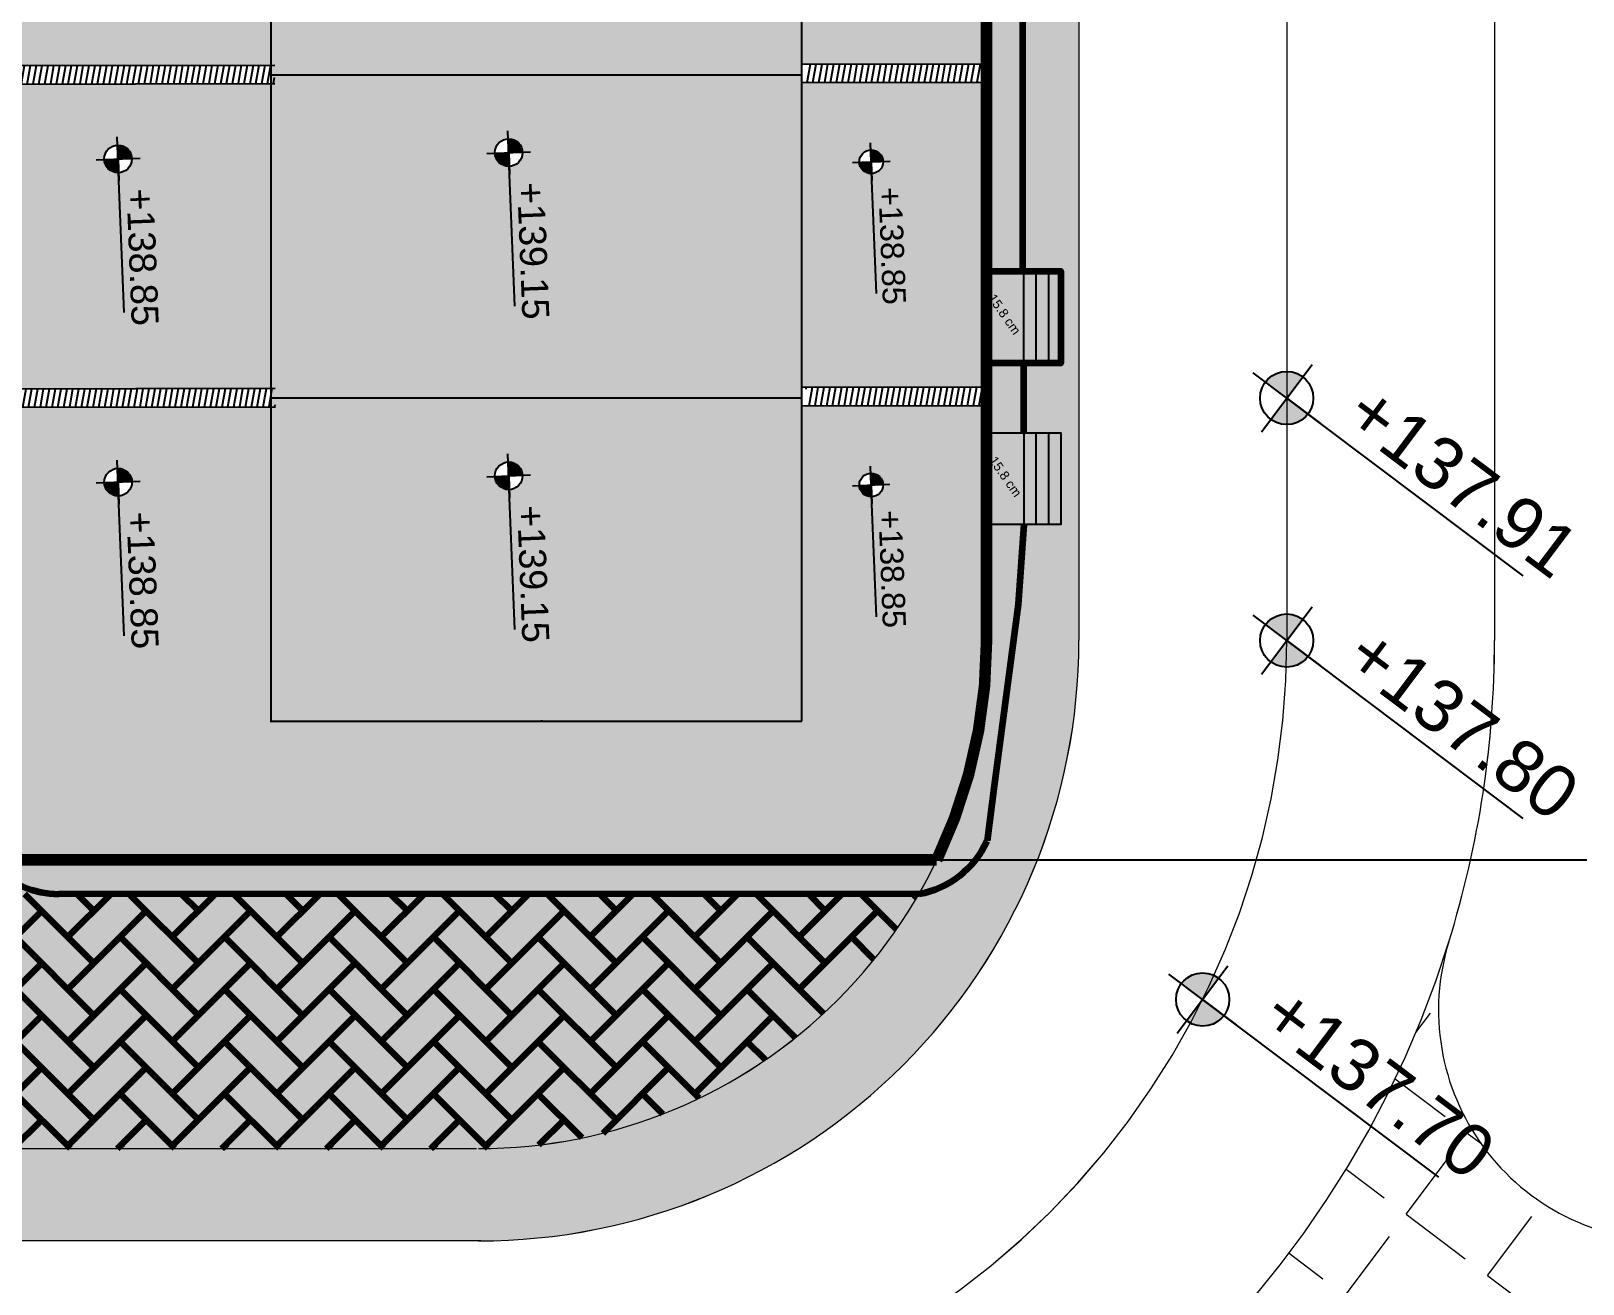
# Model space of a CAD drawing. Header units: inches. Extents: x 2 to 806, y 2 to 666.
# Drawn here: x 578.8 to 612.41, y 245.36 to 272.5 of the extents above; entities that cross this region are included whole.
import ezdxf
from ezdxf.enums import TextEntityAlignment as Align

# ---------------------------------------------------------------- set-up
doc = ezdxf.new("R2010")
doc.units = ezdxf.units.IN
doc.header["$MEASUREMENT"] = 0
for name, pattern in [('ACAD_ISO04W100', [30, 24, -3, 0, -3]), ('DASHED', [0.75, 0.5, -0.25]), ('DASHED2', [0.375, 0.25, -0.125])]:
    doc.linetypes.add(name, pattern=pattern)
for name, color, linetype in [('.', 7, 'Continuous'), ('ASPHALT', 4, 'Continuous'), ('CL', 1, 'ACAD_ISO04W100'), ('comments', 1, 'Continuous'), ('pathway levels', 250, 'Continuous'), ('PAVEMENT', 2, 'Continuous'), ('sec line', 252, 'ACAD_ISO04W100'), ('set pack', 253, 'DASHED2')]:
    doc.layers.add(name, color=color, linetype=linetype)
doc.styles.add('SDC-TEXT', font='arial.ttf')
pattern_1 = [(79.95812010489058, (-49283.91458568981, -1019819.327676894), (-0.123085070398387, 0.02179599607781506), [])]

# ---------------------------------------------------------------- blocks, each defined once
blk = doc.blocks.new('*U95')
for points in [[(1.421e-13, 1.023995160680525, 0.4142135623731368), (-1.023995160680525, 0), (1.421e-13, 0)], [(1.421e-13, -1.023995160680525, 0.4142135623731368), (1.023995160680809, 0), (1.421e-13, 0)]]:
    blk.add_hatch(color=256).paths.add_polyline_path(points)
for p, q in [((0, -1.621819359999989), (0, 1.621819359999989)), ((1.621819359999989, 0), (-1.621819359999989, 0)), ((0, 0), (1.621819360158938, -2.719966474273861e-10)), ((11.38472890026264, 8.91767833186563e-05), (1.621819360158938, -2.719966474273861e-10))]:
    blk.add_line(p, q)
blk.add_circle((0, 0), 1.023995160680529)
at = {"style": 'SDC-TEXT'}
blk.add_attdef('LEVEL', text='', height=2, dxfattribs=at).set_placement((2.240178985586397, 2.532038079697316), align=Align.TOP_LEFT)
blk.add_attdef('T.O.C.', (2.240178985586398, -2.556699557056715), '', height=2, dxfattribs=at)
blk = doc.blocks.new('*U96')
for points in [[(1.421e-13, 1.023995160680525, 0.4142135623731368), (-1.023995160680525, 0), (1.421e-13, 0)], [(1.421e-13, -1.023995160680525, 0.4142135623731368), (1.023995160680809, 0), (1.421e-13, 0)]]:
    blk.add_hatch(color=256).paths.add_polyline_path(points)
for p, q in [((0, -1.621819359999989), (0, 1.621819359999989)), ((1.621819359999989, 0), (-1.621819359999989, 0)), ((0, 0), (1.621819360158938, -2.719966474273861e-10)), ((11.38472890026264, 8.91767833186563e-05), (1.621819360158938, -2.719966474273861e-10))]:
    blk.add_line(p, q)
blk.add_circle((0, 0), 1.023995160680529)
at = {"style": 'SDC-TEXT'}
blk.add_attdef('LEVEL', text='', height=2, dxfattribs=at).set_placement((2.240178985586397, 2.532038079697316), align=Align.TOP_LEFT)
blk.add_attdef('T.O.C.', (2.240178985586398, -2.556699557056715), '', height=2, dxfattribs=at)
blk = doc.blocks.new('*U45')
for points in [[(1.421e-13, 1.023995160680525, 0.4142135623731368), (-1.023995160680525, 0), (1.421e-13, 0)], [(1.421e-13, -1.023995160680525, 0.4142135623731368), (1.023995160680809, 0), (1.421e-13, 0)]]:
    blk.add_hatch(color=256).paths.add_polyline_path(points)
for p, q in [((0, -1.621819359999989), (0, 1.621819359999989)), ((1.621819359999989, 0), (-1.621819359999989, 0)), ((0, 0), (1.621819360158938, -2.719966474273861e-10)), ((11.38472890026264, 8.91767833186563e-05), (1.621819360158938, -2.719966474273861e-10))]:
    blk.add_line(p, q)
blk.add_circle((0, 0), 1.023995160680529)
at = {"style": 'SDC-TEXT'}
blk.add_attdef('LEVEL', text='', height=2, dxfattribs=at).set_placement((2.240178985586397, 2.532038079697316), align=Align.TOP_LEFT)
blk.add_attdef('T.O.C.', (2.240178985586398, -2.556699557056715), '', height=2, dxfattribs=at)
blk = doc.blocks.new('*U36')
for points in [[(1.421e-13, 1.023995160680525, 0.4142135623731368), (-1.023995160680525, 0), (1.421e-13, 0)], [(1.421e-13, -1.023995160680525, 0.4142135623731368), (1.023995160680809, 0), (1.421e-13, 0)]]:
    blk.add_hatch(color=256).paths.add_polyline_path(points)
for p, q in [((0, -1.621819359999989), (0, 1.621819359999989)), ((1.621819359999989, 0), (-1.621819359999989, 0)), ((0, 0), (1.621819360158938, -2.719966474273861e-10)), ((11.38472890026264, 8.91767833186563e-05), (1.621819360158938, -2.719966474273861e-10))]:
    blk.add_line(p, q)
blk.add_circle((0, 0), 1.023995160680529)
at = {"style": 'SDC-TEXT'}
blk.add_attdef('LEVEL', text='', height=2, dxfattribs=at).set_placement((2.240178985586397, 2.532038079697316), align=Align.TOP_LEFT)
blk.add_attdef('T.O.C.', (2.240178985586398, -2.556699557056715), '', height=2, dxfattribs=at)
blk = doc.blocks.new('*U37')
for points in [[(1.421e-13, 1.023995160680525, 0.4142135623731368), (-1.023995160680525, 0), (1.421e-13, 0)], [(1.421e-13, -1.023995160680525, 0.4142135623731368), (1.023995160680809, 0), (1.421e-13, 0)]]:
    blk.add_hatch(color=256).paths.add_polyline_path(points)
for p, q in [((0, -1.621819359999989), (0, 1.621819359999989)), ((1.621819359999989, 0), (-1.621819359999989, 0)), ((0, 0), (1.621819360158938, -2.719966474273861e-10)), ((11.38472890026264, 8.91767833186563e-05), (1.621819360158938, -2.719966474273861e-10))]:
    blk.add_line(p, q)
blk.add_circle((0, 0), 1.023995160680529)
at = {"style": 'SDC-TEXT'}
blk.add_attdef('LEVEL', text='', height=2, dxfattribs=at).set_placement((2.240178985586397, 2.532038079697316), align=Align.TOP_LEFT)
blk.add_attdef('T.O.C.', (2.240178985586398, -2.556699557056715), '', height=2, dxfattribs=at)
blk = doc.blocks.new('*U38')
for points in [[(1.421e-13, 1.023995160680525, 0.4142135623731368), (-1.023995160680525, 0), (1.421e-13, 0)], [(1.421e-13, -1.023995160680525, 0.4142135623731368), (1.023995160680809, 0), (1.421e-13, 0)]]:
    blk.add_hatch(color=256).paths.add_polyline_path(points)
for p, q in [((0, -1.621819359999989), (0, 1.621819359999989)), ((1.621819359999989, 0), (-1.621819359999989, 0)), ((0, 0), (1.621819360158938, -2.719966474273861e-10)), ((11.38472890026264, 8.91767833186563e-05), (1.621819360158938, -2.719966474273861e-10))]:
    blk.add_line(p, q)
blk.add_circle((0, 0), 1.023995160680529)
at = {"style": 'SDC-TEXT'}
blk.add_attdef('LEVEL', text='', height=2, dxfattribs=at).set_placement((2.240178985586397, 2.532038079697316), align=Align.TOP_LEFT)
blk.add_attdef('T.O.C.', (2.240178985586398, -2.556699557056715), '', height=2, dxfattribs=at)
blk = doc.blocks.new('*U51')
for points in [[(1.421e-13, 1.023995160680525, 0.4142135623731368), (-1.023995160680525, 0), (1.421e-13, 0)], [(1.421e-13, -1.023995160680525, 0.4142135623731368), (1.023995160680809, 0), (1.421e-13, 0)]]:
    blk.add_hatch(color=256).paths.add_polyline_path(points)
for p, q in [((0, -1.621819359999989), (0, 1.621819359999989)), ((1.621819359999989, 0), (-1.621819359999989, 0)), ((0, 0), (1.621819360158938, -2.719966474273861e-10)), ((11.38472890026264, 8.91767833186563e-05), (1.621819360158938, -2.719966474273861e-10))]:
    blk.add_line(p, q)
blk.add_circle((0, 0), 1.023995160680529)
at = {"style": 'SDC-TEXT'}
blk.add_attdef('LEVEL', text='', height=2, dxfattribs=at).set_placement((2.240178985586397, 2.532038079697316), align=Align.TOP_LEFT)
blk.add_attdef('T.O.C.', (2.240178985586398, -2.556699557056715), '', height=2, dxfattribs=at)
blk = doc.blocks.new('*U62')
for points in [[(1.421e-13, 1.023995160680525, 0.4142135623731368), (-1.023995160680525, 0), (1.421e-13, 0)], [(1.421e-13, -1.023995160680525, 0.4142135623731368), (1.023995160680809, 0), (1.421e-13, 0)]]:
    blk.add_hatch(color=256).paths.add_polyline_path(points)
for p, q in [((0, -1.621819359999989), (0, 1.621819359999989)), ((1.621819359999989, 0), (-1.621819359999989, 0)), ((0, 0), (1.621819360158938, -2.719966474273861e-10)), ((11.38472890026264, 8.91767833186563e-05), (1.621819360158938, -2.719966474273861e-10))]:
    blk.add_line(p, q)
blk.add_circle((0, 0), 1.023995160680529)
at = {"style": 'SDC-TEXT'}
blk.add_attdef('LEVEL', text='', height=2, dxfattribs=at).set_placement((2.240178985586397, 2.532038079697316), align=Align.TOP_LEFT)
blk.add_attdef('T.O.C.', (2.240178985586398, -2.556699557056715), '', height=2, dxfattribs=at)
blk = doc.blocks.new('*U56')
for points in [[(1.421e-13, 1.023995160680525, 0.4142135623731368), (-1.023995160680525, 0), (1.421e-13, 0)], [(1.421e-13, -1.023995160680525, 0.4142135623731368), (1.023995160680809, 0), (1.421e-13, 0)]]:
    blk.add_hatch(color=256).paths.add_polyline_path(points)
for p, q in [((0, -1.621819359999989), (0, 1.621819359999989)), ((1.621819359999989, 0), (-1.621819359999989, 0)), ((0, 0), (1.621819360158938, -2.719966474273861e-10)), ((11.38472890026264, 8.91767833186563e-05), (1.621819360158938, -2.719966474273861e-10))]:
    blk.add_line(p, q)
blk.add_circle((0, 0), 1.023995160680529)
at = {"style": 'SDC-TEXT'}
blk.add_attdef('LEVEL', text='', height=2, dxfattribs=at).set_placement((2.240178985586397, 2.532038079697316), align=Align.TOP_LEFT)
blk.add_attdef('T.O.C.', (2.240178985586398, -2.556699557056715), '', height=2, dxfattribs=at)

msp = doc.modelspace()

# ---------------------------------------------------------------- hatches: boundary and pattern name
at = {"layer": '.', "linetype": 'ByBlock', "lineweight": 0, "true_color": 0x727430}
h = msp.add_hatch(dxfattribs=at)
h.set_pattern_fill('ANGLE', color=67, scale=8, angle=-36.95958943707918)
h.set_pattern_definition([(323.0404105629208, (-979302.084401064, -275195.5394247796), (1.322753515566432, 1.757931493846289), [1.599999999999999, -0.5999999999999994]), (53.0404105629208, (-979302.084401064, -275195.5394247796), (-1.757931493846289, 1.322753515566432), [1.599999999999999, -0.5999999999999996])])
h.paths.add_polyline_path([(645.5440827934954, 237.294458418952, 0.3812672852791207), (657.4660539260085, 247.9325240572054), (654.5436357491135, 247.9324269188639), (651.5435692728215, 249.9323272008753), (651.5435904675114, 249.2946812063294, -0.3895314975376137), (648.7983795648624, 246.3054206510844), (648.7983800092197, 246.2945860018792), (615.8533773662939, 246.2932343726117), (614.2796537299591, 246.2931757463213, -0.505367092429364), (609.5040510975241, 252.7750070991299, -0.3285810173341193), (588.4933177684152, 237.2950650933037)])
at = {"linetype": 'ByBlock', "lineweight": 140, "transparency": 33554511}
h = msp.add_hatch(color=252, dxfattribs=at)
h.dxf.hatch_style = 1
h.paths.add_polyline_path([(601.4923296800998, 259.2959586860218), (601.4899145993122, 312.4316431372265, 0.4142135623721295), (592.4895055477691, 321.4312340670569), (565.7774064730338, 321.430019969803), (565.7135546459767, 319.4300170655899), (571.9997852281385, 319.4303027823173), (592.4895964500911, 319.4312340689196, -0.1381668690215715), (598.47628996402, 317.1948573343527, -0.1165161620285986), (598.6527397628824, 317.0474648024958, -0.1069383045887508), (600.0097349817815, 314.0872126471788, -0.04220452936359693), (600.0208580165354, 314.00369107547), (600.1950697678558, 309.2977932205961), (600.1877722292857, 309.2977932205961), (600.1877722292857, 307.292650654663), (600.1919171547934, 305.7977932240885), (600.2167486382832, 305.7977932240885), (600.2167486382832, 303.786430506718), (600.1974942407987, 303.786430506718), (600.2307362121946, 291.7977932415508), (600.2426430935457, 291.7977932415508), (600.2426430935457, 289.7895298496426), (600.2363047045374, 289.7895298496426), (600.259850505362, 281.2977932557535), (601.0699413100674, 281.2977932557535), (601.0699413100674, 279.2978650034477), (599.4914205671239, 279.2978650034477), (599.4914246099952, 279.2089141266026), (599.4914887471541, 277.7977932594788), (599.4915796494761, 275.7977932615743), (599.49212506399, 263.7977932769411), (599.4922159664284, 261.7977932790366), (599.4923296820789, 259.2958677835834, -0.1313172417644103), (598.026100539807, 253.8083637700022), (577.9925791150608, 253.8074532224402), (577.9928296457228, 248.2953732084554), (577.9916378032367, 248.2953732090375), (577.9916374442118, 247.5953732089676), (570.7414536167353, 247.5953769298341), (563.60693576836, 247.5953805908632), (556.7414536913575, 247.5953841140565), (551.2414653912138, 247.5953869364295), (549.6069358429822, 247.5953877750855), (542.7414536275619, 247.595391298046), (542.7414536275619, 247.3253912973289), (540.7426459634162, 247.3253912973289), (540.7426459634162, 248.2952986237198), (540.1926460627883, 248.295333235392), (540.1926460619734, 248.2937838539785), (540.1914542236782, 248.2936919255719), (540.1914542244931, 248.2953333103635), (539.792646062765, 248.2953584075278), (539.7926460619501, 248.2937840592187), (539.7914542237713, 248.2936921308121), (539.7914542245862, 248.2953928123299), (539.2414541254702, 248.2953930945207), (539.2414541254702, 248.2955769526145), (539.2426459632998, 248.2955769520324), (539.7914542247026, 248.2955682610466), (539.7914562773376, 252.2953928123299), (533.1926481675773, 252.295396198386), (533.1926461150588, 248.2954881276075), (533.6081281151573, 248.2954879143346), (533.6081281153902, 248.2953959853459), (533.6069359176045, 247.5953959862074), (528.7414539550382, 247.5953984825012), (523.2414539548054, 247.5954013042922), (521.6069359924595, 247.595402143763), (515.7916469290803, 247.5954051280698, -0.414200099788526), (515.2916471861254, 248.0953824025184), (515.2916405488222, 248.2414130910604), (508.8525895325884, 247.7447587497138), (508.9021402018561, 245.8254571825803, -0.04908411528830004), (513.6777550872366, 246.2954062128976), (588.5399705298196, 246.2954551147834, 0.4131539093343383)])
h.paths.add_polyline_path([(600.3003390502136, 263.7978300110974), (600.2923318199764, 265.3067324493152), (600.2923318199764, 263.7977932769411), (600.3004295482251, 261.8067328136951)], flags=16)
h.paths.add_polyline_path([(600.2923318199764, 265.3067324493152), (600.2922413221977, 267.2978296467174), (600.2680390391915, 275.7978285527627), (600.2680390391915, 267.2977932733322)], flags=16)
h.paths.add_polyline_path([(600.2680390391915, 275.7978285527627), (600.2679481368696, 277.7978285506672), (600.25994131071, 279.2978281881499), (600.25994131071, 277.7977932593624)], flags=16)
h.paths.add_polyline_path([(534.5778183752855, 250.1669888510207), (534.8247521877938, 250.1585056645401), (534.8332353742744, 250.4054394770485, 0.4142135623730941)], flags=16)
h.paths.add_polyline_path([(535.2416411478489, 250.1407200848755), (537.9422950934104, 250.0479415756256), (537.9676907944677, 250.7871752723424), (535.2670368489062, 250.8799537815923)], flags=24)
h.paths.add_polyline_path([(523.8464273819418, 248.1780679055794), (524.3383500576901, 247.4716207103176), (524.6765714485382, 247.7071355128266), (524.1846487727898, 248.4135827079719)], flags=25)
h.paths.add_polyline_path([(527.2953460369908, 248.1780661358336), (527.7872687127392, 247.4716189405719), (528.1254901035873, 247.7071337430809), (527.6335674278389, 248.4135809382262)], flags=25)
h.paths.add_polyline_path([(537.6450932767193, 248.1784012021801), (538.1370159524677, 247.4719540069184), (538.4752373433157, 247.7074688094274), (537.9833146675674, 248.4139160045727)], flags=24)
h.paths.add_polyline_path([(551.7370340893694, 248.1818155473868), (552.2289567651178, 247.4753683521251), (552.5671781559658, 247.710883154634), (552.0752554802175, 248.4173303497793)], flags=25)
h.paths.add_polyline_path([(555.3892179154509, 248.1322428779515), (555.8811405911993, 247.4257956826898), (556.2193619820473, 247.6613104851988), (555.727439306299, 248.3677576803441)], flags=25)
h.paths.add_polyline_path([(599.3998011920785, 263.2000316199685), (600.0248782149001, 262.3023622679596), (600.3630996057482, 262.5378770703521), (599.7380225829265, 263.4355464223611)], flags=25)
h.paths.add_polyline_path([(599.3782041810637, 266.7156271437254), (600.0032812038853, 265.8179577917165), (600.3415025947334, 266.0534725941091), (599.7164255719117, 266.951141946118)], flags=25)
h.paths.add_polyline_path([(599.3418191924875, 277.1451001796943), (600.055691766408, 276.1199120709045), (600.3939131572561, 276.3554268732971), (599.6800405833355, 277.3806149820869)], flags=25)
h.paths.add_polyline_path([(599.4810864544424, 294.5020588817845), (600.1061634772641, 293.6043895297755), (600.4443848681121, 293.8399043321681), (599.8193078452905, 294.7375736841771)], flags=25)
at = {"linetype": 'ByBlock', "lineweight": 140, "true_color": 0x136734, "transparency": 33554554}
h = msp.add_hatch(color=116, dxfattribs=at)
h.dxf.hatch_style = 1
h.paths.add_polyline_path([(583.9902192331801, 306.3582931774274), (577.9902197378406, 306.3470553924401), (577.9905197162598, 299.7470444154299), (583.9905192115993, 299.7582822005336)])
h.paths.add_polyline_path([(580.3832447788163, 304.7266413916207, -1), (580.982572729089, 304.7266413916207, -1)], flags=16)
h.paths.add_polyline_path([(583.9898924888994, 313.5471959041736), (589.7454648145658, 313.5474026111026), (589.7397080282399, 316.5474024062116), (577.9897561389671, 316.546980415804), (577.9902015573762, 306.7470560601053), (583.9902010527157, 306.7582938449762)])
h.paths.add_polyline_path([(580.3829266203984, 311.7266401339859, -1), (580.9822545706711, 311.7266401339859, -1)], flags=16)
h.paths.add_polyline_path([(583.9905373920637, 299.3582815329848), (577.9905378968406, 299.3470437478811), (577.9908378752598, 292.7470328149923), (583.9908373707158, 292.758270600096)])
h.paths.add_polyline_path([(580.9828908876234, 297.7266413998861, -1), (580.3835629373507, 297.7266413998861, -1)], flags=16)
h.paths.add_polyline_path([(583.9908555511802, 292.3582699326637), (577.9908560558406, 292.3470321477928), (577.9911560342598, 285.7470211849852), (583.9911555295994, 285.7582589700889)])
h.paths.add_polyline_path([(580.3838810956522, 290.7266414078024, -1), (580.9832090459249, 290.7266414078024, -1)], flags=16)
h.paths.add_polyline_path([(583.9911737100638, 285.3582583025402), (577.9911742147242, 285.3470205174365), (577.9914741932598, 278.7470095550946), (583.9914736885994, 278.7582473403147)])
h.paths.add_polyline_path([(580.384199254303, 283.7266414159515, -1), (580.9835272045757, 283.7266414159515, -1)], flags=16)
h.paths.add_polyline_path([(583.9914918689474, 278.358246672766), (577.9914923737242, 278.3470088877787), (577.9917923521434, 271.7469979254367), (583.991791847483, 271.7582357104241)])
h.paths.add_polyline_path([(580.3845174124881, 276.7266414243334, -1), (580.9838453627608, 276.7266414243334, -1)], flags=16)
h.paths.add_polyline_path([(583.9918100280638, 271.3582350429917), (577.9918105327242, 271.346997257888), (577.9921105111434, 264.7469862953133), (583.992110006483, 264.7582240805334)])
h.paths.add_polyline_path([(580.3848355711389, 269.7266414324824, -1), (580.9841635214116, 269.7266414324824, -1)], flags=16)
h.paths.add_polyline_path([(589.8516378132344, 257.5474089506154), (583.9924377563593, 257.5471980662389), (583.9921281869474, 264.3582234131011), (577.9921286916078, 264.3469856279974), (577.9925712442209, 254.6101137806965), (577.9925741136258, 254.5469821170975), (589.8573945995604, 254.5474091558555)])
h.paths.add_polyline_path([(580.3851537295568, 262.7266412394658, -1), (580.9844816798295, 262.7266412394658, -1)], flags=16)
h.paths.add_polyline_path([(580.6980611354529, 311.2208037185321), (580.8254220926619, 307.9459286636977), (581.7218338661778, 307.9807904094762), (581.594472908736, 311.2556654643106)], flags=24)
h.paths.add_polyline_path([(580.6986974525216, 297.2208049844323), (580.8260584097306, 293.9459299295979), (581.7224701832465, 293.9807916753764), (581.5951092258047, 297.2556667302108)], flags=24)
h.paths.add_polyline_path([(580.6990156107067, 290.2208049923486), (580.8263765679158, 286.9459299375142), (581.7227883414316, 286.9807916832926), (581.5954273839898, 290.255666738127)], flags=24)
h.paths.add_polyline_path([(580.6993337691247, 283.2208050007305), (580.8266947263337, 279.9459299456632), (581.7231064998496, 279.9807916914417), (581.5957455424077, 283.2556667462761)], flags=24)
h.paths.add_polyline_path([(580.6996519275426, 276.2208050088796), (580.8270128847516, 272.9459299540451), (581.7234246582675, 272.9807916998236), (581.5960637010585, 276.255666754658)], flags=24)
h.paths.add_polyline_path([(577.2309699281768, 273.3890719592875), (577.8560469509985, 272.4914026072786), (578.1942683418465, 272.7269174096712), (577.5691913190249, 273.6245867616801)], flags=9)
h.paths.add_polyline_path([(580.6999700861934, 269.2208050172615), (580.8273310434024, 265.9459299621942), (581.7237428169183, 265.9807917079727), (581.5963818594764, 269.2556667628071)], flags=24)
h.paths.add_polyline_path([(580.7002882446113, 262.220804824012), (580.8276492018203, 258.9459297691776), (581.7240609753362, 258.9807915149561), (581.5967000178944, 262.2556665697905)], flags=24)
at = {"linetype": 'ByBlock', "lineweight": 140, "transparency": 33554518}
h = msp.add_hatch(color=252, dxfattribs=at)
h.dxf.hatch_style = 1
h.paths.add_polyline_path([(525.9909335681887, 263.7953998941068), (525.7919416883678, 263.7953999962031), (525.7919416870873, 263.7928259925523), (525.7907498489085, 263.7927340640292), (525.7907498503055, 263.7953999967851), (518.9921254479277, 263.7954034858687), (518.9926481325829, 252.2954954143918), (525.9914562528438, 252.2954918229791)])
h.paths.add_polyline_path([(520.5667825498103, 257.5311999997195), (520.1812907565336, 257.5444432195347), (520.1680475367184, 257.158951426258, 0.4142135623750116)], flags=16)
h.paths.add_polyline_path([(532.9909335308193, 263.7953963021121), (532.7919416363302, 263.7953964042083), (532.791941635166, 263.7931441508538), (532.7907497969873, 263.7930522224472), (532.7907497981514, 263.7953964047904), (525.9921254106748, 263.7953998935247), (525.9926480952136, 252.295491822397), (532.9914562153581, 252.2954882306351)])
h.paths.add_polyline_path([(526.7718315602697, 257.7565724166182), (527.1573233535464, 257.743329196803), (527.1705665733616, 258.1288209900797, 0.4142135623730957)], flags=16)
h.paths.add_polyline_path([(539.9909334933336, 263.7953927100009), (539.7919415842925, 263.7953928120971), (539.7919415832448, 263.7934623093881), (539.7907497449496, 263.7933703808651), (539.7907497459973, 263.7953928126792), (533.1919416362371, 263.7953961989681), (533.1919416350729, 263.7931439456136), (533.1907497968941, 263.7930520170905), (533.1907497980583, 263.7953961995502), (532.9921253731891, 263.79539630153), (532.9926480577278, 252.295488230053), (539.9914561778724, 252.2954846386403)])
h.paths.add_polyline_path([(534.5278517825946, 257.7439782874264), (534.1423599893178, 257.7572215072416), (534.1291167695026, 257.3717297139649, 0.4142135623750117)], flags=16)
h.paths.add_polyline_path([(546.9909334560807, 263.7953891177733), (546.7919415319056, 263.7953892198695), (546.7919415310907, 263.7937804675732), (546.790749692912, 263.7936885391666), (546.7907496937269, 263.7953892204516), (540.1919415841994, 263.7953926067405), (540.1919415831517, 263.7934621040315), (540.1907497449729, 263.7933701755085), (540.1907497460206, 263.795392607439), (539.9921253357033, 263.7953927093024), (539.9926480204749, 252.2954846380582), (546.9914561403866, 252.2954810464127)])
h.paths.add_polyline_path([(540.6303057892665, 257.534396890069), (541.0157975825432, 257.5211536702539), (541.0290408023584, 257.9066454635306, 0.4142135623730949)], flags=16)
h.paths.add_polyline_path([(553.990933418595, 263.7953855255457), (553.791941479868, 263.795385627642), (553.7919414791695, 263.7940986257584), (553.7907496408743, 263.7940066972353), (553.7907496415728, 263.795385628224), (547.1919415318125, 263.7953890146293), (547.1919415309976, 263.793780262333), (547.1907496928188, 263.7936883339264), (547.1907496936337, 263.7953890152114), (546.9921252984504, 263.7953891171912), (546.9926479827564, 252.2954810458307), (553.9914561032501, 252.2954774543016)])
h.paths.add_polyline_path([(547.8631727302864, 257.5441336441856), (548.2486645235631, 257.5308904243705), (548.2619077433783, 257.9163822176472, 0.4142135623730949)], flags=16)
h.paths.add_polyline_path([(560.9909333813421, 263.7953819334346), (560.791941398028, 263.7953820355308), (560.7919413979116, 263.7950602852345), (560.7907495597328, 263.7949683568279), (560.7907495599657, 263.7953820361129), (554.1919414797749, 263.7953854224018), (554.1919414790764, 263.7940984204017), (554.1907496408976, 263.7940064919951), (554.1907496415961, 263.7953854229838), (553.9921252609647, 263.7953855249636), (553.9926479456199, 252.2954774537195), (560.9914560658808, 252.2954738619576)])
h.paths.add_polyline_path([(554.5357941874254, 257.7586428030465), (554.9212859807021, 257.7453995832313), (554.9345292005173, 258.1308913765081, 0.4142135623730894)], flags=16)
h.paths.add_polyline_path([(567.9909333438563, 263.7953783413234), (567.7919413605423, 263.7953784434196), (567.7919413604259, 263.7950566931233), (567.7907495222471, 263.7949647647167), (567.7907495224799, 263.7953784440017), (561.1919413979349, 263.7953818302906), (561.1919413978185, 263.7950600798779), (561.1907495596397, 263.7949681514713), (561.1907495598725, 263.7953818308727), (560.9921252237118, 263.7953819328525), (560.9926479082505, 252.2954738613755), (567.9914560283951, 252.2954702699628)])
h.paths.add_polyline_path([(562.8254747736219, 258.0039709704999), (562.4399829803451, 258.0172141903151), (562.4267397605299, 257.6317223970384, 0.4142135623750161)], flags=16)
h.paths.add_polyline_path([(574.9909333066034, 263.7953747492122), (568.1919413604492, 263.7953782381794), (568.1919413603327, 263.7950564877667), (568.1907495220375, 263.7949645593601), (568.1907495222704, 263.7953782387615), (567.9921251863425, 263.7953783407413), (567.9926478707648, 252.2954702693807), (574.9914559909093, 252.2954666777352)])
h.paths.add_polyline_path([(569.0858745880842, 258.2456834838797), (569.4713663813609, 258.2324402640645), (569.4846096011761, 258.6179320573412, 0.4142135623730949)], flags=16)
h.paths.add_polyline_path([(595.4921195909565, 264.5476114750911), (583.9921195979414, 264.5471984615854), (583.9924377563593, 257.5471980662389), (595.4924377493744, 257.54761197428)])
h.paths.add_polyline_path([(589.4440146864808, 262.8634612945445, -1), (588.8446867362081, 262.8634612945445, -1)], flags=16)
h.paths.add_polyline_path([(595.4918014325385, 271.5476114656615), (583.991801439407, 271.5471984521557), (583.9921195979414, 264.5471984615854), (595.4921195909565, 264.5476114750911)])
h.paths.add_polyline_path([(588.8448250135125, 269.8634612590379, -1), (589.4441529637852, 269.8634612590379, -1)], flags=16)
h.paths.add_polyline_path([(595.4914832740042, 278.547611458793), (583.9914832809891, 278.5471984454036), (583.991801439407, 271.5471984521557), (595.4918014325385, 271.5476114656615)])
h.paths.add_polyline_path([(588.8441823036128, 276.8634612380831, -1), (589.4435102538855, 276.8634612380831, -1)], flags=16)
h.paths.add_polyline_path([(595.4911651158191, 285.5476114492469), (583.9911651225711, 285.5471984356248), (583.9914832808727, 278.5471984454036), (595.4914832740042, 278.547611458793)])
h.paths.add_polyline_path([(589.443258854416, 283.8634612335429, -1), (588.8439309041432, 283.8634612335429, -1)], flags=16)
h.paths.add_polyline_path([(595.4908469571683, 292.547611442262), (583.9908469641532, 292.5471984289891), (583.9911651225711, 285.5471984356248), (595.4911651155862, 285.5476114492469)])
h.paths.add_polyline_path([(589.442940695998, 290.8634612239969, -1), (588.8436127457253, 290.8634612239969, -1)], flags=16)
h.paths.add_polyline_path([(595.4905287987503, 299.5476114330652), (583.9911176780888, 299.547198440747), (583.9905288056189, 299.5471984195594), (583.9908469641532, 292.5471984289891), (595.4908469571683, 292.547611442262)])
h.paths.add_polyline_path([(589.4426225374636, 297.8634612171284, -1), (588.8432945871909, 297.8634612171284, -1)], flags=16)
h.paths.add_polyline_path([(595.490210640216, 306.5476114260803), (583.9902106472009, 306.5471984124581), (583.9905288056189, 299.5471984195594), (595.4905287987503, 299.5476114330652)])
h.paths.add_polyline_path([(588.842976428773, 304.8634612076987, -1), (589.4423043790457, 304.8634612076987, -1)], flags=16)
h.paths.add_polyline_path([(595.4898924819145, 313.5476089176793), (583.9898924888994, 313.5471959041736), (583.9902106472009, 306.5471984124581), (595.490210640216, 306.5476114260803)])
h.paths.add_polyline_path([(588.8426582702386, 311.8634612007138, -1), (589.4419862205114, 311.8634612007138, -1)], flags=16)
h.paths.add_polyline_path([(569.4984134320121, 315.4301890879708), (562.6438315169371, 315.4298775389163), (562.3976626448284, 299.9826661367972), (569.4931165469761, 299.9829886336649)])
h.paths.add_polyline_path([(562.6438315169371, 315.4298775389163), (555.7892496018621, 315.4295659898619), (555.3022087426807, 299.9823436400459), (562.3976626448284, 299.9826661369136)])
h.paths.add_polyline_path([(520.8321018835713, 257.5166779048579), (525.0481301468981, 257.3718400896598), (525.087775727473, 258.5258680475947), (520.8717474641462, 258.6707058627928)], flags=24)
h.paths.add_polyline_path([(527.8081344803513, 257.7155638822426), (532.0241627436781, 257.5707260670445), (532.0638083242529, 258.7247540249793), (527.8477800609262, 258.8695918401775)], flags=24)
h.paths.add_polyline_path([(534.7931711163556, 257.7294561926813), (539.0091993796823, 257.5846183774831), (539.0488449602572, 258.738646335418), (534.8328166969304, 258.8834841506161)], flags=24)
h.paths.add_polyline_path([(541.6666087093481, 257.4933883556935), (545.8826369726748, 257.3485505404954), (545.9222825532497, 258.5025784984302), (541.706254289923, 258.6474163136284)], flags=24)
h.paths.add_polyline_path([(548.8994756506008, 257.5031251096937), (553.1155039139276, 257.3582872944955), (553.1551494945024, 258.5123152524304), (548.9391212311757, 258.6571530676285)], flags=24)
h.paths.add_polyline_path([(555.5720971077399, 257.7176342687874), (559.7881253710666, 257.5727964535893), (559.8277709516415, 258.7268244115241), (555.6117426883147, 258.8716622267223)], flags=24)
h.paths.add_polyline_path([(563.0907941073829, 257.9894488756383), (567.3068223707096, 257.8446110604402), (567.3464679512845, 258.9986390183751), (563.1304396879577, 259.1434768335732)], flags=24)
h.paths.add_polyline_path([(570.1221775081658, 258.2046749493877), (574.3382057714925, 258.0598371341896), (574.3778513520674, 259.2138650921245), (570.1618230887407, 259.3587029073226)], flags=24)
h.paths.add_polyline_path([(589.1598212512627, 262.3576248790907), (589.2871822084717, 259.0827498242563), (590.1835939819875, 259.1176115700348), (590.0562330245457, 262.3924866248692)], flags=24)
h.paths.add_polyline_path([(589.1599595284506, 269.3576248437005), (589.2873204856596, 266.0827497888661), (590.1837322591755, 266.1176115346445), (590.0563713017336, 269.3924865894789)], flags=24)
h.paths.add_polyline_path([(589.1593168187837, 276.3576248227457), (589.2866777759928, 273.0827497676785), (590.1830895495086, 273.1176115134569), (590.0557285920668, 276.3924865682914)], flags=24)
h.paths.add_polyline_path([(589.1590654191978, 283.3576248180891), (589.2864263764068, 280.0827497632547), (590.1828381499226, 280.1176115090332), (590.0554771924808, 283.3924865638676)], flags=24)
h.paths.add_polyline_path([(589.1587472607798, 290.3576248085431), (589.2861082179888, 287.0827497537086), (590.1825199915047, 287.1176114994871), (590.0551590340629, 290.3924865543215)], flags=24)
h.paths.add_polyline_path([(589.158429102129, 297.357624801791), (589.2857900593381, 294.0827497469566), (590.1822018328539, 294.117611492735), (590.0548408756449, 297.3924865475694)], flags=24)
h.paths.add_polyline_path([(589.1581109439439, 304.3576247922449), (589.285471901153, 301.0827497374105), (590.1818836746688, 301.117611483189), (590.054522717227, 304.3924865380234)], flags=24)
h.paths.add_polyline_path([(589.1577927852932, 311.35762478526), (589.2851537425022, 308.0827497304256), (590.181565516018, 308.117611476204), (590.0542045585762, 311.3924865310385)], flags=24)
at = {"linetype": 'ByBlock', "lineweight": 140, "true_color": 0x136734, "transparency": 33554554}
h = msp.add_hatch(color=116, dxfattribs=at)
h.dxf.hatch_style = 1
h.paths.add_polyline_path([(595.4924377493744, 257.54761197428), (589.8516378132344, 257.5474089506154), (589.8573945995604, 254.5474091558555), (598.4150215271811, 254.5477171620425, 0.1120456041716544), (599.4923296796342, 259.2959184044578), (599.4922159665448, 261.7977932790366), (599.4921235625816, 263.8308248229862), (599.4920982398044, 264.3879667379499), (595.4921271874055, 264.3804749348039)])
h.paths.add_polyline_path([(596.73780971623, 262.6650429683343, -1), (597.251227861475, 262.6650429683343, -1)], flags=16)
h.paths.add_polyline_path([(595.4921090069411, 264.7804756023527), (599.49208005934, 264.7879674052658), (599.4917800810372, 271.3879783678406), (595.4918090285219, 271.380486564811)])
h.paths.add_polyline_path([(596.737947993418, 269.6650429328276, -1), (597.2513661386629, 269.6650429328276, -1)], flags=16)
h.paths.add_polyline_path([(599.4915796497089, 275.7977932614579), (599.4914887471541, 277.7977932593624), (599.4914619220372, 278.3879899977312), (595.4914908695218, 278.3804981947017), (595.4917908480575, 271.7804872321269), (599.4917619005728, 271.7879790353893)])
h.paths.add_polyline_path([(596.7373052836347, 276.6650429118729, -1), (597.2507234288796, 276.6650429118729, -1)], flags=16)
h.paths.add_polyline_path([(599.4911437631536, 285.3880016276219), (595.4911727105218, 285.3805098244759), (595.4914726890574, 278.780498862134), (599.4914437414564, 278.7879906651635)])
h.paths.add_polyline_path([(596.7370538841651, 283.6650429073327, -1), (597.25047202941, 283.6650429073327, -1)], flags=16)
at = {"linetype": 'ByBlock', "lineweight": 140, "true_color": 0x7c410e, "transparency": 33554518}
h = msp.add_hatch(dxfattribs=at)
h.set_pattern_fill('AR-HBONE', color=36, scale=0.2)
h.set_pattern_definition([(45, (-625303.8109919445, -807421.4593968317), (0, 1.131370849898476), [2.4, -0.8]), (135, (-625303.2453065196, -807420.8937114067), (8.881784197001253e-17, 1.131370849898476), [2.4, -0.8])])
h.paths.add_polyline_path([(598.026100539807, 253.8083637700022), (577.9925791150608, 253.8074532224402), (577.9928296415319, 248.2954651374441), (588.4473525708027, 248.2954597725604, 0.2694107268942383)])
at = {"layer": 'sec line', "linetype": 'ByBlock', "true_color": 0x136734, "transparency": 33554633}
h = msp.add_hatch(color=116, dxfattribs=at)
h.dxf.hatch_style = 1
h.paths.add_polyline_path([(600.2661167856722, 275.7978284651019), (599.5661156172582, 275.7977966492601), (599.5424879978827, 271.9152122487851), (600.2424867701202, 271.9165233213992)])
h.paths.add_polyline_path([(599.5623696890843, 277.7977964811564), (600.2623708574984, 277.7978282969982), (600.2597311868749, 279.2984678066407), (599.559732414521, 279.2971567340267)])
h = msp.add_hatch(color=116, dxfattribs=at)
h.dxf.hatch_style = 1
h.paths.add_polyline_path([(599.5820358125211, 267.297797367077), (600.282036981168, 267.2978291830352), (600.2728461662491, 272.204924707052), (599.5728473937788, 272.2036136345544)])
at = {"layer": 'sec line', "linetype": 'ByBlock', "true_color": 0xc7c8ca, "transparency": 33554633}
h = msp.add_hatch(dxfattribs=at)
h.set_pattern_fill('ANSI31', color=9, angle=34.95812010489058)
h.set_pattern_definition(pattern_1)
h.paths.add_polyline_path([(578.0736646206069, 271.7471512693285), (578.0744138048913, 271.3471519708239), (584.0744032810626, 271.3583897371848), (584.0740283446803, 271.5585731186277), (584.0736540966618, 271.7583890355729)])
h = msp.add_hatch(dxfattribs=at)
h.set_pattern_fill('ANSI31', color=9, angle=34.95812010489058)
h.set_pattern_definition(pattern_1)
h.paths.add_polyline_path([(595.5736325913758, 271.7806405188587), (595.5740071838673, 271.580640759885), (595.5743817757766, 271.3806412204706), (599.5743747598908, 271.3881330647112), (599.5736255756065, 271.7881323630993)])
at = {"layer": 'sec line', "linetype": 'ByBlock', "true_color": 0x136734, "transparency": 33554633}
h = msp.add_hatch(color=116, dxfattribs=at)
h.dxf.hatch_style = 1
h.paths.add_polyline_path([(599.5885911872329, 263.7977976616078), (600.288592355414, 263.7978294774496), (600.2859526421826, 265.2984689873249), (599.5859538699451, 265.297157914478)])
at = {"layer": 'sec line', "linetype": 'ByBlock', "true_color": 0xc7c8ca, "transparency": 33554633}
h = msp.add_hatch(dxfattribs=at)
h.set_pattern_fill('ANSI31', color=9, angle=34.95812010489058)
h.set_pattern_definition(pattern_1)
h.paths.add_polyline_path([(578.0867753477951, 264.7471635992245), (578.087524531963, 264.3471643010691), (584.0875140082508, 264.3584020673136), (584.0871390718685, 264.5585854338553), (584.0867648239664, 264.7584013655853)])
h = msp.add_hatch(dxfattribs=at)
h.set_pattern_fill('ANSI31', color=9, angle=34.85077787727018)
h.set_pattern_definition([(79.85077787727018, (-1019341.587851447, 51887.86941515269), (-0.1230440201533408, 0.02202655453093499), [])])
h.paths.add_polyline_path([(595.586743318564, 264.7806528488711), (595.587117910939, 264.5806530752291), (595.5874925028484, 264.3806535507158), (599.5874854869626, 264.3881453949564), (599.5867363026782, 264.7881446931117)])
at = {"layer": 'sec line', "linetype": 'ByBlock', "true_color": 0x136734, "transparency": 33554633}
h = msp.add_hatch(color=116, dxfattribs=at)
h.dxf.hatch_style = 1
edge = h.paths.add_edge_path()
edge.add_line((600.2989042907438, 261.7984695724283), (599.4362329414298, 261.7977907346633))
edge.add_arc((593.2530812660416, 260.9064551576578), 6.247066811847931, -2.87763110732908, 8.202993963502024, ccw=False)
edge.add_arc((587.8399637307457, 259.5507509544098), 11.69881167148878, -25.318715789782686, 5.11044835906722, ccw=False)
edge.add_line((598.4150215271811, 254.5477171620425), (578.105879722717, 254.5470894562152))
edge.add_line((578.105879722717, 254.5470894562152), (577.9925791150608, 253.8074532224402))
edge.add_line((577.9925791150608, 253.8074532224402), (598.0279704765135, 253.8116141008051))
edge.add_arc((597.7101572291876, 255.71562029443), 1.930348374138053, 279.4763427755012, 335.0466240040217)
edge.add_line((599.4603102644624, 254.9012437239128), (600.0943251446306, 259.3029272241822))
edge.add_line((600.0943251446306, 259.3029272241822), (600.2989042907438, 261.7984695724283))

# ---------------------------------------------------------------- linework, layer by layer
at = {"color": 3, "linetype": 'ByBlock', "lineweight": 140}
for p, q in [((600.2680390391915, 275.7978285527627), (600.2680390391915, 267.2977932733322)), ((600.2923318199764, 265.3067324493152), (600.2923318199764, 263.7977932769411)), ((600.29730798115, 261.8067692685711), (600.178996862117, 260.078264589871)), ((600.178996862117, 260.078264589871), (599.6602444654281, 256.1519725257369)), ((599.6602444654281, 256.1519725257369), (599.5029364566735, 254.961352124794)), ((598.0261005399234, 253.8083637700022), (579.4036121687104, 253.807517355641))]:
    msp.add_line(p, q, dxfattribs=at)
msp.add_lwpolyline([(599.4919659848974, 267.2977932733322), (601.102331819101, 267.2977932733322), (601.102331819101, 265.3067692649622), (599.4919659848974, 265.3067692649622)], close=True, dxfattribs=at)
for centre, radius, start, end in [((579.403521266272, 255.8075173535455), 2, 180.1073128266845, 270.0026041630344), ((597.6759264757575, 255.7792101027282), 2.001713551543844, 280.0750006606079, 335.8844034789017)]:
    msp.add_arc(centre, radius, start, end, dxfattribs=at)
at = {"layer": 'ASPHALT', "lineweight": 0}
for p, q in [((601.4899145991958, 312.4316431373429), (601.4923296802162, 259.2959586860218)), ((601.490648958571, 312.43118166724), (601.4924151710884, 259.2954971904239)), ((610.4899145896497, 312.4320521975008), (610.4923296706702, 259.2963677468781)), ((610.4906489533323, 312.4314808236506), (610.4924151660825, 259.2957963473002)), ((588.5398972417179, 246.2951517882595), (513.6777104049406, 246.2960170687713)), ((588.539970505838, 246.2954551147834), (513.6777836639385, 246.2954062128976))]:
    msp.add_line(p, q, dxfattribs=at)
for centre, radius, start, end in [((588.4924151781897, 259.2950650747937), 13, 269.9992709306669, 0.001904495530817836), ((588.4923296934876, 259.2953678202887), 13, 269.9999705915, 0.002604169704573548), ((588.4923296934876, 259.2953678202887), 22, 342.7612165725964, 0.002604169704573548), ((588.4924151781897, 259.2950650747937), 22, 342.7605168966686, 0.001904495530817836), ((614.2794228972352, 251.2931757410826), 5, 162.7605168966686, 270.0023506656324)]:
    msp.add_arc(centre, radius, start, end, dxfattribs=at)
at = {"layer": 'CL', "lineweight": 0, "ltscale": 5}
for p, q in [((605.9891873753813, 328.4318476507744), (605.9923296755596, 259.2961632163335)), ((605.9901171214597, 328.4313312365978), (605.9924151687601, 259.2956467687457))]:
    msp.add_line(p, q, dxfattribs=at)
for centre, start, end in [((588.4924151781897, 259.2950650747937), 269.9992709306669, 0.001904495530817836), ((588.4923296934876, 259.2953678202887), 269.9999705915, 0.002604169704573548)]:
    msp.add_arc(centre, 17.5, start, end, dxfattribs=at)
at = {"layer": 'comments', "color": 3, "linetype": 'ByBlock'}
for points in [[(583.9914832808727, 278.5471984454036), (583.991801439407, 271.5471984522721), (595.4918014325385, 271.5476114656615), (595.4914832740042, 278.547611458793)], [(583.9918038604965, 278.5469506605134), (583.9920365382868, 271.5469506641223), (595.4920365354928, 271.5472232447776), (595.4918038578189, 278.5472232414015)], [(583.991801439407, 271.5471984522721), (583.992119597825, 264.5471984617018)], [(583.9920365382868, 271.5469506641223), (583.9922692158443, 264.5469506701759)], [(595.49211959084, 264.5476114750911), (595.4918014325385, 271.5476114656615)], [(595.4922692131668, 264.5472232509476), (595.4920365354928, 271.5472232447776)]]:
    msp.add_lwpolyline(points, dxfattribs=at)
for points in [[(595.4924377493744, 257.54761197428), (595.49211959084, 264.5476114750911), (583.992119597825, 264.5471984617018), (583.9924377563593, 257.5471980662389)], [(595.4925018908407, 257.5472237467604), (595.4922692131668, 264.5472232509476), (583.9922692158443, 264.5469506701759), (583.9925018936347, 257.546950271337)]]:
    msp.add_lwpolyline(points, close=True, dxfattribs=at)
at = {"layer": 'PAVEMENT', "lineweight": 0}
for p, q in [((599.4906489596187, 312.4311151879213), (599.4924151721361, 259.2954307109887)), ((599.4915796497089, 275.7977932614579), (599.49212506399, 263.7977932769411)), ((599.4922159665448, 261.7977932790366), (599.4923296819625, 259.2958677835834)), ((577.9927808014627, 248.29529060771), (588.4473037308499, 248.2951575770114)), ((577.9928296415319, 248.2954651374441), (588.447352571734, 248.2954597725604))]:
    msp.add_line(p, q, dxfattribs=at)
for centre, start, end in [((588.4924151781897, 259.2950650747937), 269.9992709306669, 0.001904495530817836), ((588.4923296934876, 259.2953678202887), 269.9999705915, 0.002604169704573548)]:
    msp.add_arc(centre, 11, start, end, dxfattribs=at)
at = {"layer": 'sec line', "color": 6, "linetype": 'ByBlock'}
for p, q in [((577.9917923522598, 271.7469979254367), (584.0759982749305, 271.7583934260604)), ((595.491790847941, 271.7804872321269), (599.5756480038117, 271.788136151021)), ((577.9918105326078, 271.346997257888), (584.0767474593313, 271.3583941277886)), ((595.4918090284054, 271.380486564811), (599.5763971883289, 271.3881368526329)), ((600.2922413221977, 267.2978296467174), (600.2923318199764, 265.3067324493152)), ((600.5622413217507, 267.2978419186386), (600.5623318197622, 265.3067447211199)), ((600.8322413215365, 267.2978541905597), (600.8323318193152, 265.3067569931575)), ((601.1022413212058, 267.2978664623645), (601.102331819101, 265.3067692649622)), ((599.4919712384881, 267.1822029294983), (599.4920617363832, 265.191105732096)), ((577.9921105111434, 264.7469862953133), (584.0867648237336, 264.7584013655853)), ((595.4921090069411, 264.7804756023527), (599.5890804811797, 264.7881490835991)), ((577.9921286916078, 264.3469856279974), (584.0901799363501, 264.3584070604832)), ((595.4921271874055, 264.3804749348039), (599.5898296654641, 264.3881497854438)), ((599.4921235625816, 263.8308248229862), (599.4922159664284, 261.7977932790366)), ((600.3003390502136, 263.7978300110974), (600.3004295482251, 261.8067328136951)), ((600.5624004009596, 263.7978419222475), (600.5624908989712, 261.8067447248452)), ((600.8324004007454, 263.7978541940522), (600.832490898757, 261.8067569966499)), ((601.1024004004148, 263.7978664659734), (601.10249089831, 261.8067692685711)), ((589.8515951645977, 257.5696341717687), (589.8516378133509, 257.5474089507318))]:
    msp.add_line(p, q, dxfattribs=at)
at = {"layer": 'sec line', "color": 3, "linetype": 'ByBlock'}
msp.add_line((598.4150490351903, 254.547293245427), (612.4925729903343, 254.5477611777444), dxfattribs=at)
at = {"layer": 'sec line', "linetype": 'ByBlock'}
msp.add_lwpolyline([(599.49212506399, 263.7977932769411), (601.10249089831, 263.7977932769411), (601.10249089831, 261.8067692685711), (599.49212506399, 261.8067692685711)], close=True, dxfattribs=at)
at = {"layer": 'set pack', "linetype": 'DASHED', "lineweight": 0, "ltscale": 70}
for p, q in [((583.9898924888994, 313.5471959041736), (583.9924377563593, 257.5471980662389)), ((583.9906404722433, 313.5469481361636), (583.9925018936347, 257.546950271337)), ((595.4898924819145, 313.5476089176793), (595.4924377493744, 257.54761197428)), ((595.4906404694493, 313.5472207169353), (595.4925018908407, 257.5472237467604)), ((595.4921254404771, 271.547611477303), (583.9921254480441, 271.5471984637973)), ((595.4923605435479, 271.547223252461), (583.9923605468075, 271.5469506716893)), ((595.492377383257, 264.5476114844043), (583.9923773904748, 264.5471984708986)), ((595.4925270054673, 264.5472232571176), (583.9925270086105, 264.5469506762295)), ((595.4924377493744, 257.54761197428), (583.9924377563593, 257.5471980662389)), ((595.4925018908407, 257.5472237467604), (583.9925018936347, 257.546950271337))]:
    msp.add_line(p, q, dxfattribs=at)
at = {"layer": 'set pack', "color": 1, "linetype": 'ByBlock', "lineweight": 0}
for p, q in [((577.9925741136258, 254.5469821170975), (598.4150215271811, 254.5477171620425)), ((577.992601614068, 254.5468075899246), (598.4150490351903, 254.547293245427))]:
    msp.add_line(p, q, dxfattribs=at)
at = {"layer": 'set pack', "color": 1, "linetype": 'ByBlock', "lineweight": 0, "const_width": 0.25}
msp.add_lwpolyline([(599.4906489596187, 312.4311151876884, 0.1584621186382754), (598.1523837110444, 316.5472838084518), (577.9905407546039, 316.5468059184334), (577.992601614068, 254.5468075899246), (598.4150490351903, 254.547293245427, 0.1120458174128526), (599.4924151701571, 259.2954905982899)], format="xyb", close=True, dxfattribs=at)
for points in [[(599.4919659848974, 267.2977932733322), (599.4915796497089, 275.7977932614579)], [(599.4921250641064, 263.7977932770575), (599.4920568872194, 265.2977932753113)]]:
    msp.add_lwpolyline(points, dxfattribs=at)
msp.add_lwpolyline([(577.9924097534686, 258.1631697636169), (577.9925741136258, 254.5469821170975), (598.4150215271811, 254.5477171620425, 0.1120458174128526), (599.4923296792849, 259.2959276707682), (599.4922159664284, 261.7977932790366)], format="xyb", dxfattribs=at)
at = {"layer": 'set pack', "linetype": 'DASHED', "lineweight": 0, "ltscale": 70}
for centre, start, end in [((588.4924151781897, 259.2950650749101), 269.9992709306669, 342.7605168966686), ((588.4923296933712, 259.2953678205215), 269.9999705915, 342.7612165662259)]:
    msp.add_arc(centre, 22.00000000015998, start, end, dxfattribs=at)

# ---------------------------------------------------------------- block references
at = {"layer": 'pathway levels'}
ref = msp.add_blockref('*U62', (580.6844995462752, 269.7266414324824), dxfattribs=dict(at, xscale=0.2926419836627828, yscale=0.2926419836627828, zscale=0.2926419836627828, rotation=272.2271291607244))
ref.add_attrib('LEVEL', '+138.85', dxfattribs={"layer": '0', "height": 0.5852839673255652, "rotation": 272.2271291607244, "style": 'SDC-TEXT'}).set_placement((581.450396565343, 269.1003614209897), align=Align.TOP_LEFT)
ref = msp.add_blockref('*U36', (589.1444889886488, 269.8634612590379), dxfattribs=dict(at, xscale=0.2926419836627828, yscale=0.2926419836627828, zscale=0.2926419836627828, rotation=272.2271291607244))
ref.add_attrib('LEVEL', '+139.15', dxfattribs={"layer": '0', "height": 0.5852839673255652, "rotation": 272.2271291607244, "style": 'SDC-TEXT'}).set_placement((589.9103860077166, 269.2371812475451), align=Align.TOP_LEFT)
ref = msp.add_blockref('*U45', (596.9946570660404, 269.6650429328276), dxfattribs=dict(at, xscale=0.25069363848885, yscale=0.25069363848885, zscale=0.25069363848885, rotation=272.2271291607244))
ref.add_attrib('LEVEL', '+138.85', dxfattribs={"layer": '0', "height": 0.5013872769776998, "rotation": 272.2271291607244, "style": 'SDC-TEXT'}).set_placement((597.6507676760384, 269.1285361307512), align=Align.TOP_LEFT)
ref = msp.add_blockref('*U51', (605.9920909692019, 264.5480887089927), dxfattribs=dict(at, xscale=0.5625047716006252, yscale=0.5625047716006252, zscale=0.5625047716006252, rotation=323.0408135014475))
ref.add_attrib('LEVEL', '+137.91', dxfattribs={"layer": '0', "height": 1.12500954320125, "rotation": 323.0408135014467, "style": 'SDC-TEXT'}).set_placement((607.8553453252835, 264.9285454857002), align=Align.TOP_LEFT)
ref = msp.add_blockref('*U56', (580.6848177046932, 262.7266412394658), dxfattribs=dict(at, xscale=0.2926419836627828, yscale=0.2926419836627828, zscale=0.2926419836627828, rotation=272.2271291607244))
ref.add_attrib('LEVEL', '+138.85', dxfattribs={"layer": '0', "height": 0.5852839673255652, "rotation": 272.2271291607244, "style": 'SDC-TEXT'}).set_placement((581.4507147237609, 262.1003612279731), align=Align.TOP_LEFT)
ref = msp.add_blockref('*U38', (589.1443507113445, 262.8634612945445), dxfattribs=dict(at, xscale=0.2926419836627828, yscale=0.2926419836627828, zscale=0.2926419836627828, rotation=272.2271291607244))
ref.add_attrib('LEVEL', '+139.15', dxfattribs={"layer": '0', "height": 0.5852839673255652, "rotation": 272.2271291607244, "style": 'SDC-TEXT'}).set_placement((589.9102477304123, 262.2371812830518), align=Align.TOP_LEFT)
ref = msp.add_blockref('*U37', (596.9945187888525, 262.6650429683343), dxfattribs=dict(at, xscale=0.25069363848885, yscale=0.25069363848885, zscale=0.25069363848885, rotation=272.2271291607244))
ref.add_attrib('LEVEL', '+138.85', dxfattribs={"layer": '0', "height": 0.5013872769776998, "rotation": 272.2271291607244, "style": 'SDC-TEXT'}).set_placement((597.6506293988505, 262.1285361662578), align=Align.TOP_LEFT)
ref = msp.add_blockref('*U96', (605.9923296755596, 259.2961632179633), dxfattribs=dict(at, xscale=0.5625047716006252, yscale=0.5625047716006252, zscale=0.5625047716006252, rotation=323.0408135014475))
ref.add_attrib('LEVEL', '+137.80', dxfattribs={"layer": '0', "height": 1.12500954320125, "rotation": 323.0408135014467, "style": 'SDC-TEXT'}).set_placement((607.8555840316412, 259.6766199946708), align=Align.TOP_LEFT)
ref = msp.add_blockref('*U95', (604.1718207542735, 251.5233950932581), dxfattribs=dict(at, xscale=0.5625047716006252, yscale=0.5625047716006252, zscale=0.5625047716006252, rotation=323.0408135014475))
ref.add_attrib('LEVEL', '+137.70', dxfattribs={"layer": '0', "height": 1.12500954320125, "rotation": 323.0408135014467, "style": 'SDC-TEXT'}).set_placement((606.0350751103551, 251.9038518699656), align=Align.TOP_LEFT)

# ---------------------------------------------------------------- texts
at = {"layer": 'pathway levels', "color": 9, "linetype": 'ByBlock', "lineweight": 140, "true_color": 0xc7c8ca, "char_height": 0.2, "attachment_point": 1, "rotation": 304.85077787727016, "style": 'SDC-TEXT'}
for insert in [(599.6785828923757, 266.8267909565313), (599.7001799033906, 263.3111954327744)]:
    msp.add_mtext_dynamic_manual_height_columns('15.8 cm', width=1.159032768220641, gutter_width=20, heights=[0], dxfattribs=dict(at, insert=insert))

doc.saveas('drawing.dxf')
